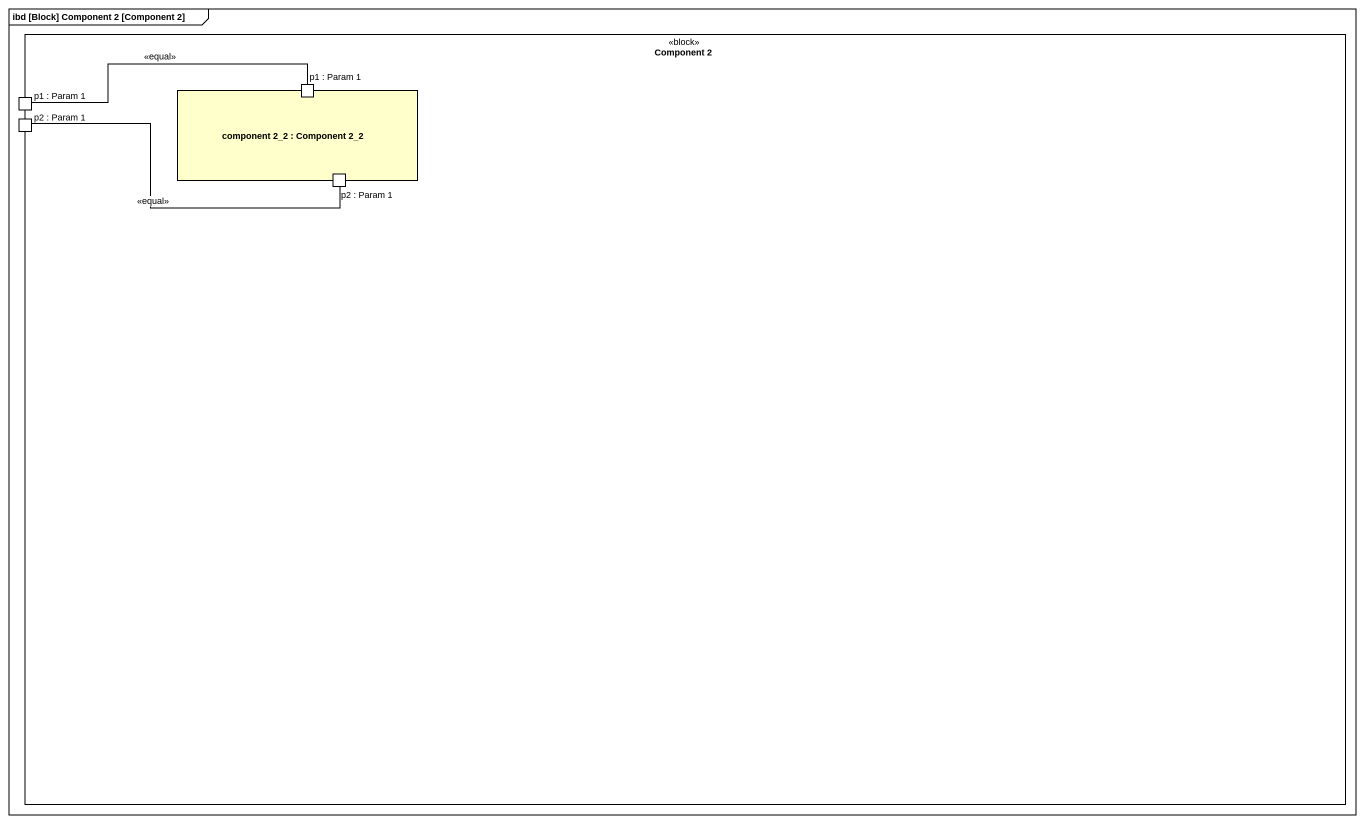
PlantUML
@startuml
mainframe ibd [Block] Component 2 [Component 2]
rectangle "Component 2" as Component_2 <<block>> {
  port "p1 : Param 1" as p1_Param_1_2
  port "p2 : Param 1" as p2_Param_1
  rectangle "component 2_2 : Component 2_2" as component_2_2 {
    port "p1 : Param 1" as p1_Param_1
    port "p2 : Param 1" as p2_Param_1_2
  }
}
p1_Param_1_2 -right- p1_Param_1 : <<equal>>
p2_Param_1_2 -left- p2_Param_1 : <<equal>>
@enduml
